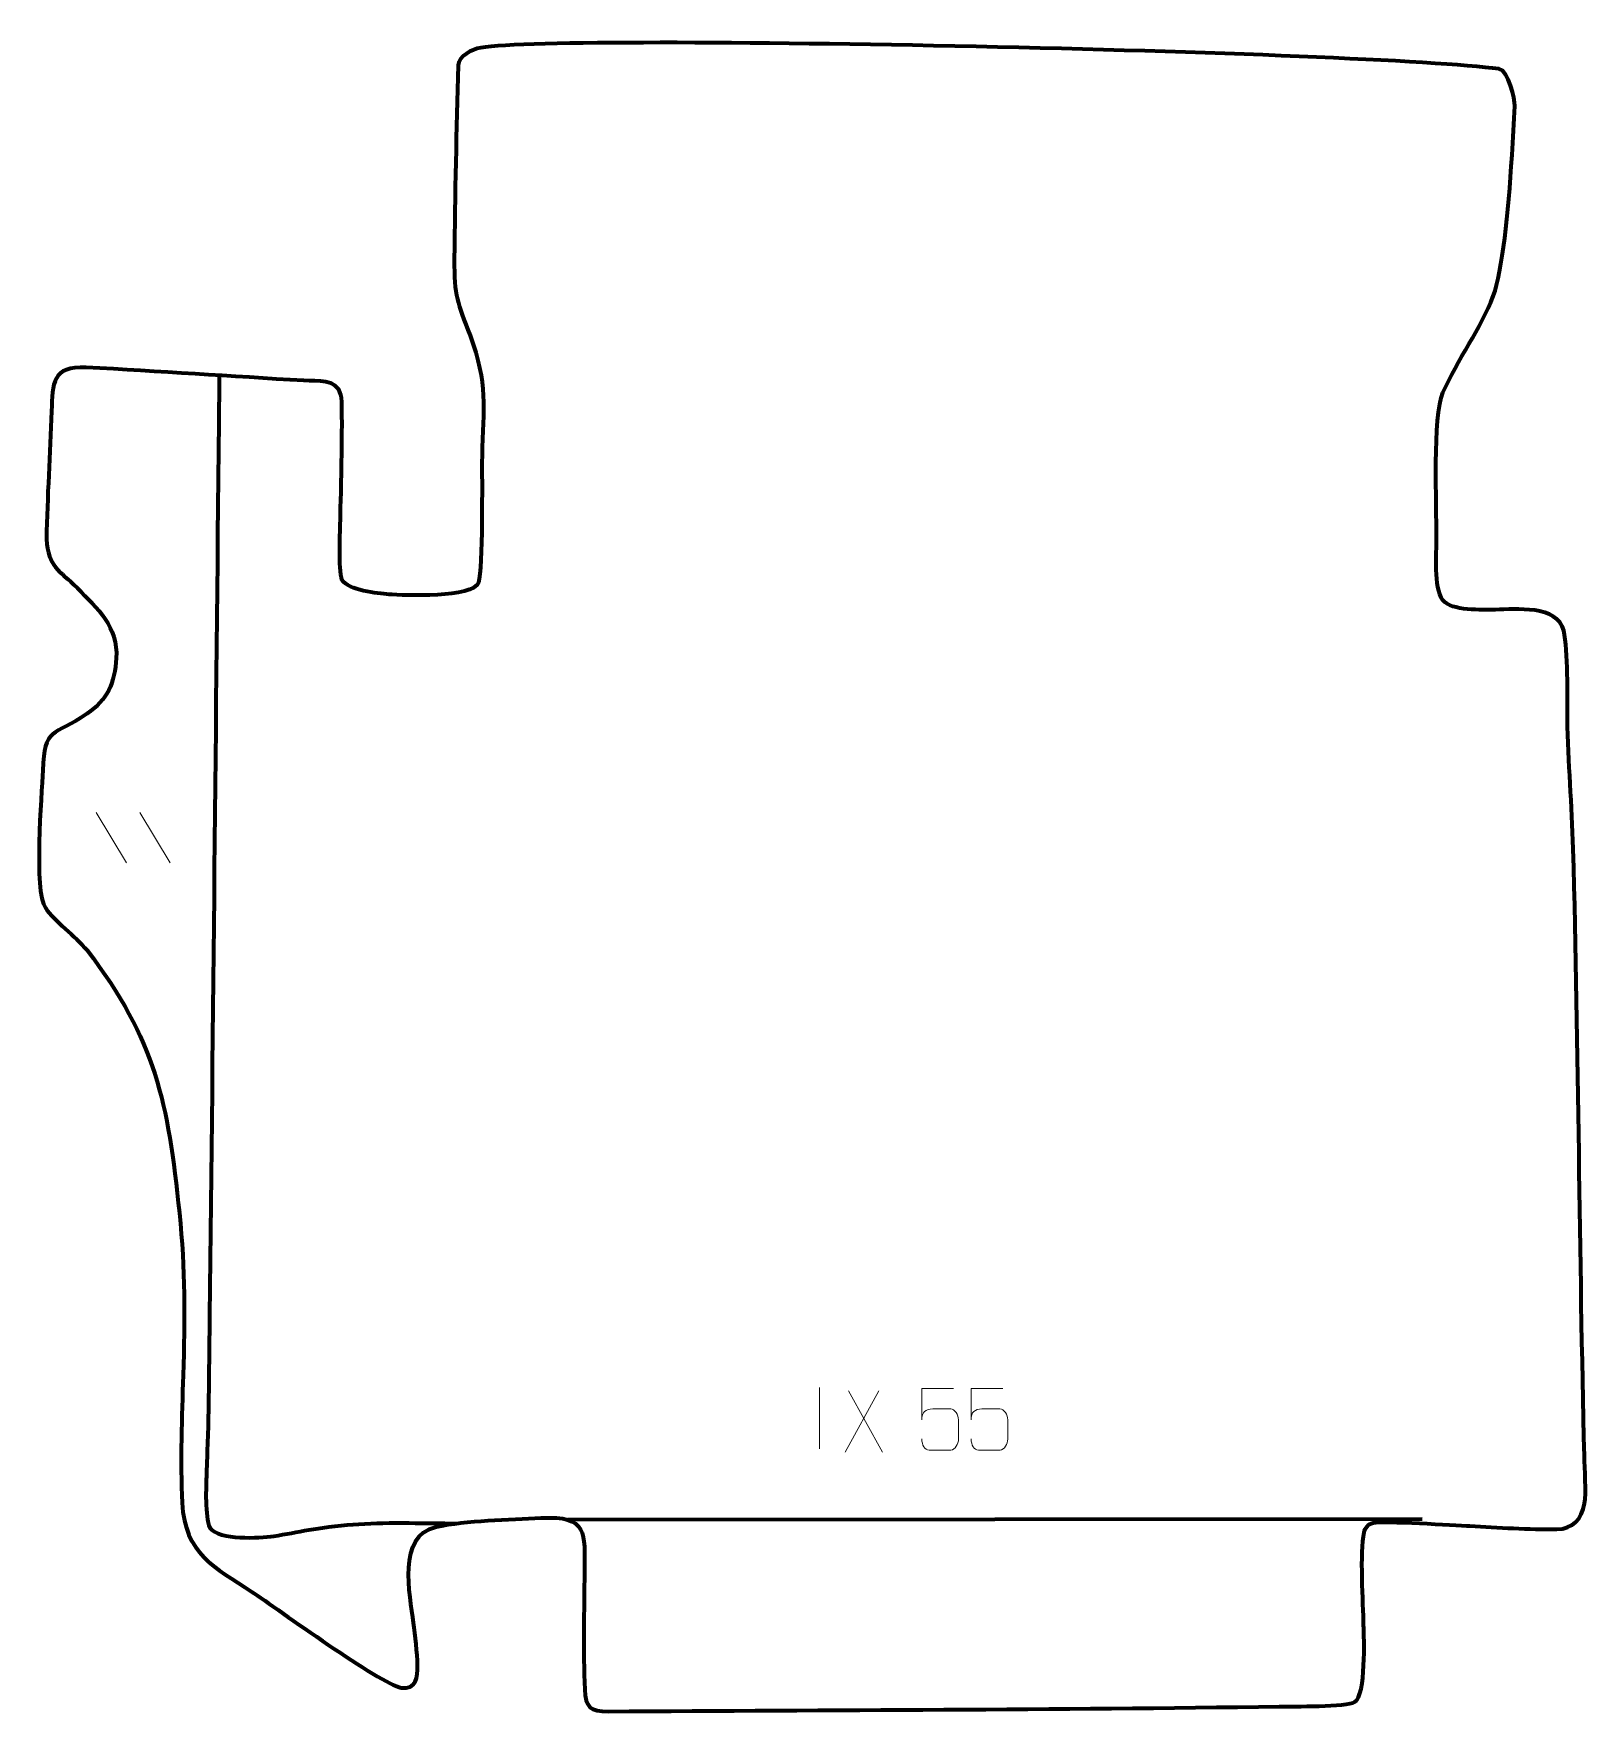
# Model space of a CAD drawing. Header units: millimetres. Extents: x 1068 to 1698, y 159 to 840.
import ezdxf

# ---------------------------------------------------------------- set-up
doc = ezdxf.new("R2010")
doc.units = ezdxf.units.MM
doc.header["$MEASUREMENT"] = 0
doc.layers.add('layer 2', color=7, linetype='Continuous')
doc.layers.add('layer 3', color=7, linetype='Continuous')

msp = doc.modelspace()

# ---------------------------------------------------------------- linework, layer by layer
at = {"layer": 'layer 2', "color": 142, "lineweight": 158}
msp.add_open_spline([(1143.104, 701.3455), (1143.0363, 694.9557), (1142.9685, 688.5659), (1142.9008, 682.1761), (1142.9008, 682.1761), (1141.6217, 561.4218), (1140.5648, 440.6653), (1139.1692, 319.9123), (1139.1692, 319.9123), (1139.0252, 307.4582), (1138.8709, 295.0044), (1138.7041, 282.5505), (1138.7041, 282.5505), (1138.5815, 273.4166), (1138.1892, 264.7639), (1137.8848, 255.6681), (1137.8848, 255.6681), (1137.7127, 250.5234), (1137.2148, 238.3918), (1139.2046, 233.8245), (1139.2046, 233.8245), (1143.2819, 228.5696), (1159.1607, 229.6516), (1165.2376, 230.4253), (1165.2376, 230.4253), (1169.9968, 231.1554), (1174.7359, 232.1662), (1179.4811, 233.0099), (1179.4811, 233.0099), (1194.5359, 235.2961), (1204.9321, 235.9164), (1220.1595, 235.7525), (1220.1595, 235.7525), (1226.6046, 235.6831), (1233.0498, 235.627), (1239.495, 235.5718)], degree=3, knots=[0, 0, 0, 0, 0.1, 0.1, 0.1, 0.1, 0.2, 0.2, 0.2, 0.2, 0.3, 0.3, 0.3, 0.3, 0.4, 0.4, 0.4, 0.4, 0.5, 0.5, 0.5, 0.5, 0.6, 0.6, 0.6, 0.6, 0.7, 0.7, 0.7, 0.7, 0.8, 0.8, 0.8, 0.8, 1, 1, 1, 1], dxfattribs=at)
msp.add_open_spline([(1631.237, 237.2685), (1631.237, 237.2685), (1284.424, 237.0444), (1284.424, 237.0444)], degree=3, dxfattribs=at)
at = {"layer": 'layer 3', "color": 242, "lineweight": 158}
msp.add_open_spline([(1668.7372, 810.6588), (1668.4238, 804.0011), (1668.0684, 797.3347), (1667.6596, 790.832), (1667.6596, 790.832), (1666.1196, 766.3406), (1663.8125, 744.1668), (1660.049, 733.4887), (1660.049, 733.4887), (1655.0404, 720.6659), (1645.5049, 707.466), (1639.5698, 694.3811), (1639.5698, 694.3811), (1635.4995, 684.8199), (1637.0208, 648.1932), (1637.0598, 635.8105), (1637.0598, 635.8105), (1637.035, 628.8298), (1635.8018, 615.6684), (1639.5625, 610.1379), (1639.5625, 610.1379), (1643.0621, 605.6626), (1655.6444, 606.2719), (1660.9499, 606.2911), (1660.9499, 606.2911), (1669.0442, 606.3758), (1686.146, 608.3868), (1688.6092, 597.7885), (1688.6092, 597.7885), (1690.5908, 589.2624), (1689.9988, 571.5961), (1690.1018, 562.1193), (1690.1018, 562.1193), (1690.4922, 544.3673), (1691.9302, 526.9735), (1692.4596, 509.3228), (1692.4596, 509.3228), (1694.8034, 427.1972), (1694.9538, 344.979), (1697.0183, 262.8304), (1697.0183, 262.8304), (1697.1416, 258.0593), (1697.8424, 247.7432), (1697.0664, 243.6186), (1697.0664, 243.6186), (1695.8878, 237.3541), (1692.2816, 233.34), (1685.8084, 233.1944), (1685.8084, 233.1944), (1674.6099, 233.0021), (1661.8315, 233.9824), (1650.5595, 234.5401), (1650.5595, 234.5401), (1644.1486, 234.8611), (1615.4584, 236.693), (1611.3198, 235.7904), (1611.3198, 235.7904), (1609.0988, 235.3061), (1608.0696, 233.7586), (1607.6074, 231.8295), (1607.6074, 231.8295), (1605.9113, 223.9653), (1607.2604, 203.1403), (1607.4449, 194.2766), (1607.4449, 194.2766), (1607.5515, 189.152), (1608.5111, 166.0495), (1603.8786, 163.1125), (1603.8786, 163.1125), (1600.6558, 161.0692), (1578.5694, 161.3655), (1573.2179, 161.2893), (1573.2179, 161.2893), (1482.5371, 159.9967), (1391.6424, 159.8273), (1300.9346, 159.318), (1300.9346, 159.318), (1293.5878, 159.2767), (1291.6541, 160.9359), (1291.3671, 168.1541), (1291.3671, 168.1541), (1290.7426, 183.8625), (1291.145, 200.194), (1291.2759, 215.9592), (1291.2759, 215.9592), (1291.4065, 231.6357), (1292.6422, 238.8836), (1273.6723, 237.7747), (1273.6723, 237.7747), (1260.5779, 237.0436), (1243.6165, 236.9197), (1231.0474, 234.1372), (1231.0474, 234.1372), (1215.116, 230.6104), (1220.4356, 206.701), (1221.9641, 195.2913), (1221.9641, 195.2913), (1222.5216, 190.2136), (1223.4891, 182.9524), (1223.5825, 178.03), (1223.5825, 178.03), (1223.6763, 173.0935), (1223.0555, 168.136), (1216.9437, 168.8753), (1216.9437, 168.8753), (1208.3996, 170.491), (1166.716, 200.8547), (1156.2931, 207.8607), (1156.2931, 207.8607), (1140.8994, 218.0354), (1129.1204, 223.0346), (1128.0423, 243.9247), (1128.0423, 243.9247), (1127.1789, 260.6549), (1127.9161, 278.8911), (1128.4408, 295.6994), (1128.4408, 295.6994), (1129.1635, 318.8431), (1129.2941, 338.386), (1126.9066, 361.5384), (1126.9066, 361.5384), (1122.214, 406.431), (1117.4658, 431.6041), (1089.4379, 468.0924), (1089.4379, 468.0924), (1084.5591, 473.7815), (1076.2834, 480.0235), (1072.5256, 485.3037), (1072.5256, 485.3037), (1067.7375, 492.0315), (1070.9964, 530.9232), (1071.4719, 541.0799), (1071.4719, 541.0799), (1072.035, 558.9435), (1075.8308, 554.8956), (1089.3333, 563.9896), (1089.3333, 563.9896), (1097.6956, 569.6217), (1100.7423, 576.7006), (1101.2978, 586.6409), (1101.2978, 586.6409), (1102.0004, 599.2159), (1093.7338, 606.8711), (1085.5191, 615.0037), (1085.5191, 615.0037), (1077.9994, 622.501), (1073.6962, 623.4971), (1072.9789, 634.8871), (1072.9789, 634.8871), (1073.3224, 652.1786), (1074.3484, 669.6019), (1075.0194, 686.9), (1075.0194, 686.9), (1075.4481, 698.2289), (1075.2496, 705.2319), (1089.1033, 704.5354), (1089.1033, 704.5354), (1118.523, 703.0565), (1147.9816, 700.9376), (1177.4001, 699.2343), (1177.4001, 699.2343), (1183.0267, 698.9111), (1190.7318, 700.132), (1192.4596, 693.512), (1192.4596, 693.512), (1193.513, 689.4756), (1192.3776, 651.0612), (1192.2684, 643.7132), (1192.2684, 643.7132), (1192.1617, 638.2525), (1191.3197, 622.7392), (1192.89, 618.3917), (1192.89, 618.3917), (1195.5209, 614.0035), (1207.2718, 612.8866), (1211.859, 612.49), (1211.859, 612.49), (1218.0294, 612.0977), (1246.1949, 610.8084), (1248.2838, 617.385), (1248.2838, 617.385), (1250.0432, 622.9244), (1249.6395, 659.7235), (1249.7027, 668.4881), (1249.7027, 668.4881), (1250.201, 688.6406), (1252.1241, 697.936), (1244.8385, 717.4811), (1244.8385, 717.4811), (1239.7406, 730.9465), (1238.4075, 733.2522), (1238.4232, 748.554), (1238.4232, 748.554), (1238.74, 774.6965), (1239.2844, 800.9491), (1239.9891, 827.1963), (1239.9891, 827.1963), (1240.082, 830.664), (1245.7869, 833.7898), (1249.1632, 834.318), (1249.1632, 834.318), (1285.8139, 840.0523), (1610.9404, 832.6218), (1662.3568, 825.695), (1662.3568, 825.695), (1666.2171, 825.175), (1668.8641, 813.356), (1668.7372, 810.6588)], degree=3, knots=[0, 0, 0, 0, 0.01886792, 0.01886792, 0.01886792, 0.01886792, 0.03773585, 0.03773585, 0.03773585, 0.03773585, 0.05660377, 0.05660377, 0.05660377, 0.05660377, 0.0754717, 0.0754717, 0.0754717, 0.0754717, 0.09433962, 0.09433962, 0.09433962, 0.09433962, 0.11320755, 0.11320755, 0.11320755, 0.11320755, 0.13207547, 0.13207547, 0.13207547, 0.13207547, 0.1509434, 0.1509434, 0.1509434, 0.1509434, 0.16981132, 0.16981132, 0.16981132, 0.16981132, 0.18867925, 0.18867925, 0.18867925, 0.18867925, 0.20754717, 0.20754717, 0.20754717, 0.20754717, 0.22641509, 0.22641509, 0.22641509, 0.22641509, 0.24528302, 0.24528302, 0.24528302, 0.24528302, 0.26415094, 0.26415094, 0.26415094, 0.26415094, 0.28301887, 0.28301887, 0.28301887, 0.28301887, 0.30188679, 0.30188679, 0.30188679, 0.30188679, 0.32075472, 0.32075472, 0.32075472, 0.32075472, 0.33962264, 0.33962264, 0.33962264, 0.33962264, 0.35849057, 0.35849057, 0.35849057, 0.35849057, 0.37735849, 0.37735849, 0.37735849, 0.37735849, 0.39622642, 0.39622642, 0.39622642, 0.39622642, 0.41509434, 0.41509434, 0.41509434, 0.41509434, 0.43396226, 0.43396226, 0.43396226, 0.43396226, 0.45283019, 0.45283019, 0.45283019, 0.45283019, 0.47169811, 0.47169811, 0.47169811, 0.47169811, 0.49056604, 0.49056604, 0.49056604, 0.49056604, 0.50943396, 0.50943396, 0.50943396, 0.50943396, 0.52830189, 0.52830189, 0.52830189, 0.52830189, 0.54716981, 0.54716981, 0.54716981, 0.54716981, 0.56603774, 0.56603774, 0.56603774, 0.56603774, 0.58490566, 0.58490566, 0.58490566, 0.58490566, 0.60377358, 0.60377358, 0.60377358, 0.60377358, 0.62264151, 0.62264151, 0.62264151, 0.62264151, 0.64150943, 0.64150943, 0.64150943, 0.64150943, 0.66037736, 0.66037736, 0.66037736, 0.66037736, 0.67924528, 0.67924528, 0.67924528, 0.67924528, 0.69811321, 0.69811321, 0.69811321, 0.69811321, 0.71698113, 0.71698113, 0.71698113, 0.71698113, 0.73584906, 0.73584906, 0.73584906, 0.73584906, 0.75471698, 0.75471698, 0.75471698, 0.75471698, 0.77358491, 0.77358491, 0.77358491, 0.77358491, 0.79245283, 0.79245283, 0.79245283, 0.79245283, 0.81132075, 0.81132075, 0.81132075, 0.81132075, 0.83018868, 0.83018868, 0.83018868, 0.83018868, 0.8490566, 0.8490566, 0.8490566, 0.8490566, 0.86792453, 0.86792453, 0.86792453, 0.86792453, 0.88679245, 0.88679245, 0.88679245, 0.88679245, 0.90566038, 0.90566038, 0.90566038, 0.90566038, 0.9245283, 0.9245283, 0.9245283, 0.9245283, 0.94339623, 0.94339623, 0.94339623, 0.94339623, 0.96226415, 0.96226415, 0.96226415, 0.96226415, 1, 1, 1, 1], dxfattribs=at)
at = {"layer": 'layer 3', "color": 250, "lineweight": 9}
for points in [[(1093.1095, 524.071), (1093.1095, 524.071), (1105.4738, 503.5267), (1105.4738, 503.5267)], [(1110.8394, 524.071), (1110.8394, 524.071), (1123.2037, 503.5267), (1123.2037, 503.5267)], [(1386.615, 290.7567), (1386.615, 290.7567), (1386.615, 265.7826), (1386.615, 265.7826)], [(1410.7652, 289.4127), (1410.7652, 289.4127), (1397.0246, 264.5169), (1397.0246, 264.5169)], [(1398.4792, 289.4127), (1398.4792, 289.4127), (1412.2198, 264.4592), (1412.2198, 264.4592)]]:
    msp.add_open_spline(points, degree=3, dxfattribs=at)
for points in [[(1440.9731, 290.2447), (1440.9731, 290.2447), (1428.1214, 290.2447), (1428.1214, 290.2447), (1428.1214, 290.2447), (1428.1217, 286.0141), (1428.1217, 281.7832), (1428.1214, 277.552), (1428.1214, 277.552), (1428.1211, 280.8621), (1429.7521, 281.9339), (1432.5641, 281.9944), (1432.5641, 281.9944), (1435.0037, 281.9947), (1437.4432, 281.9947), (1439.8824, 281.9944), (1439.8824, 281.9944), (1441.5322, 282.0012), (1443.0071, 279.6207), (1443.0356, 277.552), (1443.0356, 277.552), (1443.0353, 274.9647), (1443.0353, 272.3771), (1443.0356, 269.7894), (1443.0356, 269.7894), (1443.0818, 267.83), (1441.5824, 265.3937), (1439.9565, 265.3352), (1439.9565, 265.3352), (1438, 265.3355), (1433.105, 265.3355), (1431.148, 265.3352), (1431.148, 265.3352), (1429.3025, 265.3264), (1428.1954, 267.2912), (1428.1746, 269.8423)], [(1460.9731, 290.2447), (1460.9731, 290.2447), (1448.1214, 290.2447), (1448.1214, 290.2447), (1448.1214, 290.2447), (1448.1217, 286.0141), (1448.1217, 281.7832), (1448.1214, 277.552), (1448.1214, 277.552), (1448.1211, 280.8621), (1449.7521, 281.9339), (1452.5641, 281.9944), (1452.5641, 281.9944), (1455.0037, 281.9947), (1457.4432, 281.9947), (1459.8824, 281.9944), (1459.8824, 281.9944), (1461.5322, 282.0012), (1463.0071, 279.6207), (1463.0356, 277.552), (1463.0356, 277.552), (1463.0353, 274.9647), (1463.0353, 272.3771), (1463.0356, 269.7894), (1463.0356, 269.7894), (1463.0818, 267.83), (1461.5824, 265.3937), (1459.9565, 265.3352), (1459.9565, 265.3352), (1458, 265.3355), (1453.105, 265.3355), (1451.148, 265.3352), (1451.148, 265.3352), (1449.3025, 265.3264), (1448.1954, 267.2912), (1448.1746, 269.8423)]]:
    msp.add_open_spline(points, degree=3, knots=[0, 0, 0, 0, 0.1, 0.1, 0.1, 0.1, 0.2, 0.2, 0.2, 0.2, 0.3, 0.3, 0.3, 0.3, 0.4, 0.4, 0.4, 0.4, 0.5, 0.5, 0.5, 0.5, 0.6, 0.6, 0.6, 0.6, 0.7, 0.7, 0.7, 0.7, 0.8, 0.8, 0.8, 0.8, 1, 1, 1, 1], dxfattribs=at)

doc.saveas('drawing.dxf')
